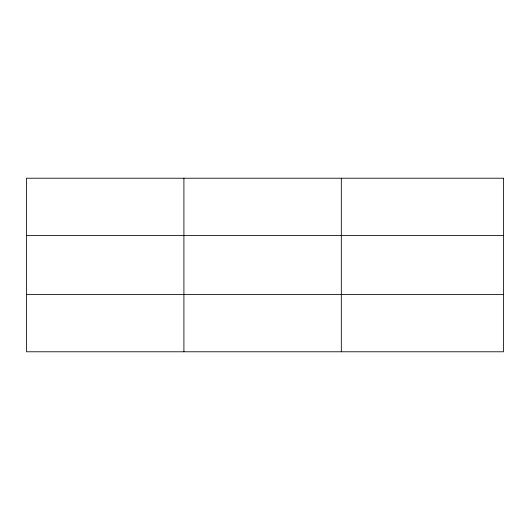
<?xml version="1.0" encoding="UTF-8"?>
<svg xmlns="http://www.w3.org/2000/svg" width="530" height="530" viewBox="0 0 530 530"><rect width="100%" height="100%" fill="white"/><g stroke="black" fill="none" stroke-linecap="round" stroke-linejoin="round"><path stroke-width="0.79" d="M183.91 351.781L183.91 178.219M341.32 351.781L341.32 178.219M26.5 235.492L503.5 235.492M26.5 294.508L503.5 294.508M503.5 178.219L503.5 351.781L26.5 351.781L26.5 178.219L503.5 178.219"/></g></svg>
